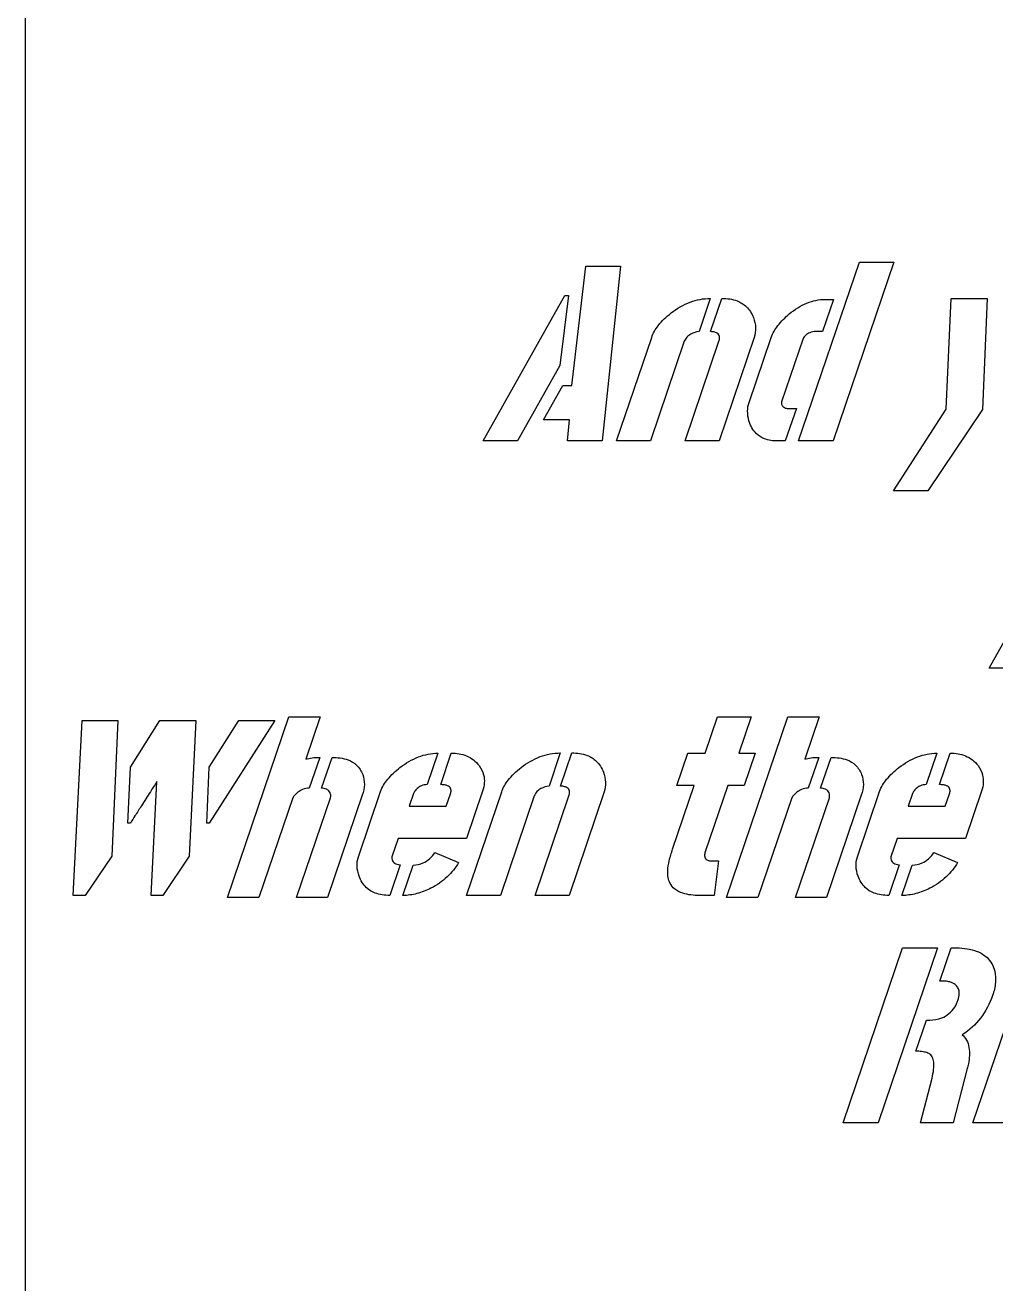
# Model space of a CAD drawing. Header units: inches. Extents: x 3.1 to 35.1, y -33.5 to 2.5.
# Drawn here: x 3.12 to 10.06, y -15.51 to -6.51 of the extents above; entities that cross this region are included whole.
import ezdxf

# ---------------------------------------------------------------- set-up
doc = ezdxf.new("R2010")
doc.units = ezdxf.units.IN
doc.header["$MEASUREMENT"] = 0

msp = doc.modelspace()

# ---------------------------------------------------------------- linework, layer by layer
for p, q in [((8.0146, -8.4621), (7.9345, -8.6996)), ((8.0159, -8.6996), (8.0973, -8.4621)), ((8.292, -9.2052), (8.4495, -8.7409)), ((8.6776, -8.7489), (8.5242, -9.2012)), ((5.2224, -11.7441), (5.1477, -11.9643)), ((5.2357, -11.9643), (5.3104, -11.7441)), ((6.0668, -11.7135), (5.9908, -11.9389)), ((6.0869, -11.9389), (6.1629, -11.7135)), ((6.942, -11.7121), (6.8619, -11.9496)), ((6.9433, -11.9496), (7.0247, -11.7121)), ((8.7896, -11.7441), (8.7149, -11.9643)), ((8.803, -11.9643), (8.8777, -11.7441)), ((9.6341, -11.7135), (9.558, -11.9389)), ((9.6541, -11.9389), (9.7301, -11.7135)), ((5.4985, -12.4552), (5.6573, -11.9869)), ((9.0658, -12.4552), (9.2245, -11.9869)), ((6.0455, -12.4232), (6.2149, -12.4952)), ((9.6127, -12.4232), (9.7822, -12.4952)), ((5.7974, -12.5112), (5.7227, -12.7313)), ((5.8174, -12.7313), (5.8908, -12.5139)), ((9.3646, -12.5112), (9.2899, -12.7313)), ((9.3846, -12.7313), (9.458, -12.5139))]:
    msp.add_line(p, q)
for points in [[(35.1164, 2.4917), (3.1164, 2.4917), (3.1164, -33.5083), (35.1164, -33.5083)], [(6.9593, -9.0838), (7.0234, -9.0838), (7.1247, -8.2313), (7.3729, -8.2313), (7.2421, -9.4813), (6.9927, -9.4813), (7.0087, -9.3293), (6.8219, -9.3293)], [(9.0805, -8.2033), (9.3273, -8.2033), (8.8924, -9.4813), (8.6456, -9.4813)], [(6.974, -8.4421), (7.0007, -8.4421), (6.938, -8.9424), (6.6365, -9.4813), (6.391, -9.4813)], [(9.9929, -8.4635), (9.9609, -9.2559), (9.5687, -9.8389), (9.3233, -9.8389), (9.7008, -9.2532), (9.7368, -8.4635)], [(10.5919, -10.0671), (10.6186, -10.0671), (10.5559, -10.5674), (10.2544, -11.1063), (10.009, -11.1063)], [(3.5228, -11.4813), (3.779, -11.4813), (3.7349, -12.4499), (3.5442, -12.7313), (3.4601, -12.7313)], [(4.4326, -11.8135), (4.6434, -11.4813), (4.9009, -11.4813), (4.4326, -12.2137), (4.414, -12.2137)], [(9.3873, -13.1063), (9.6394, -13.1063), (9.2152, -14.3563), (8.9631, -14.3563)], [(10.2197, -13.3932), (10.4585, -13.3932), (10.1317, -14.3563), (9.8916, -14.3563)]]:
    msp.add_lwpolyline(points, close=True)
for points in [[(8.8363, -8.4688), (8.895, -8.4688), (8.8163, -8.6996), (8.7576, -8.6996)], [(7.8278, -8.769), (7.5863, -9.4813), (7.3435, -9.4813), (7.5957, -8.7409)], [(8.3281, -8.7409), (8.0773, -9.4813), (7.8345, -9.4813), (8.0759, -8.769)], [(8.5749, -9.2492), (8.6295, -9.2492), (8.5508, -9.4813), (8.4961, -9.4813)], [(3.8683, -12.2137), (3.8497, -12.2137), (3.8683, -11.8135), (4.0791, -11.4813), (4.3366, -11.4813), (4.2899, -12.4499), (4.1005, -12.7313), (4.0164, -12.7313), (4.0578, -11.9176)], [(5.0303, -12.0323), (4.7875, -12.746), (4.5634, -12.746), (5.0023, -11.4533), (5.2251, -11.4533), (5.1223, -11.7575)], [(7.7451, -12.4005), (7.8998, -11.9443), (7.7744, -11.9443), (7.8531, -11.7135), (7.9785, -11.7135), (8.0666, -11.4533), (8.3054, -11.4533), (8.2173, -11.7135), (8.3347, -11.7135), (8.256, -11.9456), (8.1386, -11.9456), (7.9772, -12.4192)], [(8.5975, -12.0323), (8.3547, -12.746), (8.1306, -12.746), (8.5695, -11.4533), (8.7923, -11.4533), (8.6896, -11.7575)], [(5.5266, -12.0136), (5.2784, -12.746), (5.0556, -12.746), (5.2984, -12.0323)], [(6.387, -11.9856), (6.2723, -12.3231), (5.7827, -12.3231), (5.7387, -12.4552)], [(5.8921, -12.0029), (5.8614, -12.0923), (6.1269, -12.0923), (6.1576, -12.0043)], [(6.7552, -12.019), (6.5138, -12.7313), (6.271, -12.7313), (6.5231, -11.9909)], [(7.2555, -11.9909), (7.0047, -12.7313), (6.7619, -12.7313), (7.0033, -12.019)], [(9.0938, -12.0136), (8.8457, -12.746), (8.6229, -12.746), (8.8657, -12.0323)], [(9.9543, -11.9856), (9.8395, -12.3231), (9.3499, -12.3231), (9.3059, -12.4552)], [(9.4593, -12.0029), (9.4286, -12.0923), (9.6941, -12.0923), (9.7248, -12.0043)], [(8.0212, -12.4845), (8.0733, -12.4845), (8.0426, -12.7313), (7.9358, -12.7313)], [(9.6781, -13.3438), (9.6554, -13.3438), (9.7355, -13.1063), (9.7755, -13.1063)], [(9.5047, -13.8454), (9.4847, -13.8454), (9.5607, -13.6226), (9.5834, -13.6226)], [(9.8515, -13.9695), (9.7501, -14.3563), (9.518, -14.3563), (9.5994, -14.0388)]]:
    msp.add_lwpolyline(points)
for points, knots in [([(7.7344, -8.5662), (7.7762, -8.534), (7.8217, -8.5072), (7.9174, -8.4716), (7.9652, -8.4626), (8.0146, -8.4621)], [0, 0, 0, 0, 0.4017642, 0.4017642, 0.7778119, 0.7778119, 0.7778119, 0.7778119]), ([(8.0973, -8.4621), (8.1343, -8.4621), (8.1722, -8.4669), (8.2313, -8.4898), (8.2533, -8.5033), (8.2832, -8.532), (8.2927, -8.5437), (8.3097, -8.57), (8.3169, -8.5845), (8.3227, -8.5995)], [0, 0, 0, 0, 0.2823979, 0.2823979, 0.4822479, 0.4822479, 0.5978415, 0.5978415, 0.7206222, 0.7206222, 0.7206222, 0.7206222]), ([(8.5789, -8.5729), (8.6172, -8.5415), (8.6593, -8.5147), (8.7473, -8.4791), (8.791, -8.4697), (8.8363, -8.4688)], [0, 0, 0, 0, 0.3773323, 0.3773323, 0.7228681, 0.7228681, 0.7228681, 0.7228681]), ([(7.5957, -8.7409), (7.6057, -8.7105), (7.6219, -8.6825), (7.6677, -8.623), (7.7006, -8.5926), (7.7344, -8.5662)], [0, 0, 0, 0, 0.2441904, 0.2441904, 0.571882, 0.571882, 0.571882, 0.571882]), ([(8.3227, -8.5995), (8.3315, -8.6229), (8.3371, -8.6473), (8.3389, -8.6958), (8.3356, -8.7187), (8.3281, -8.7409)], [0, 0, 0, 0, 0.1903067, 0.1903067, 0.3696106, 0.3696106, 0.3696106, 0.3696106]), ([(8.4495, -8.7409), (8.4605, -8.7106), (8.4775, -8.6825), (8.5208, -8.6262), (8.5493, -8.598), (8.5789, -8.5729)], [0, 0, 0, 0, 0.2461262, 0.2461262, 0.5419282, 0.5419282, 0.5419282, 0.5419282]), ([(7.9345, -8.6996), (7.9142, -8.702), (7.8939, -8.7072), (7.8654, -8.7229), (7.856, -8.7301), (7.8395, -8.7479), (7.8329, -8.7579), (7.8278, -8.769)], [0, 0, 0, 0, 0.1560635, 0.1560635, 0.2476513, 0.2476513, 0.3401971, 0.3401971, 0.3401971, 0.3401971]), ([(8.0332, -8.7009), (8.0305, -8.7005), (8.0277, -8.7001), (8.0219, -8.6997), (8.0189, -8.6996), (8.0159, -8.6996)], [0, 0, 0, 0, 0.02131891, 0.02131891, 0.04418836, 0.04418836, 0.04418836, 0.04418836]), ([(8.0759, -8.769), (8.0787, -8.7608), (8.0808, -8.7517), (8.0807, -8.7377), (8.0799, -8.7325), (8.0761, -8.7234), (8.0736, -8.7197), (8.0667, -8.7129), (8.0624, -8.7101), (8.0502, -8.7043), (8.0415, -8.7022), (8.0332, -8.7009)], [0, 0, 0, 0, 0.0660233, 0.0660233, 0.1066, 0.1066, 0.1410144, 0.1410144, 0.1800168, 0.1800168, 0.2438574, 0.2438574, 0.2438574, 0.2438574]), ([(8.7576, -8.6996), (8.7431, -8.701), (8.729, -8.7048), (8.7082, -8.7158), (8.7011, -8.721), (8.688, -8.7337), (8.6824, -8.741), (8.6776, -8.7489)], [0, 0, 0, 0, 0.1114576, 0.1114576, 0.1792602, 0.1792602, 0.2499428, 0.2499428, 0.2499428, 0.2499428]), ([(8.2907, -9.3373), (8.2845, -9.3148), (8.2808, -9.2916), (8.2812, -9.2466), (8.2848, -9.2256), (8.292, -9.2052)], [0, 0, 0, 0, 0.177942, 0.177942, 0.3426327, 0.3426327, 0.3426327, 0.3426327]), ([(8.5242, -9.2012), (8.5229, -9.205), (8.5223, -9.209), (8.5228, -9.2167), (8.5238, -9.2202), (8.5267, -9.2263), (8.5284, -9.2288), (8.5324, -9.2338), (8.5349, -9.2363), (8.5375, -9.2385)], [0, 0, 0, 0, 0.0308255, 0.0308255, 0.0590168, 0.0590168, 0.082026, 0.082026, 0.1081704, 0.1081704, 0.1081704, 0.1081704]), ([(8.5375, -9.2385), (8.5417, -9.2419), (8.5464, -9.2442), (8.5589, -9.2484), (8.567, -9.2492), (8.5749, -9.2492)], [0, 0, 0, 0, 0.0405309, 0.0405309, 0.1003683, 0.1003683, 0.1003683, 0.1003683]), ([(8.4961, -9.4813), (8.4639, -9.4813), (8.4311, -9.4771), (8.3794, -9.4569), (8.36, -9.4448), (8.331, -9.4168), (8.3208, -9.4034), (8.303, -9.3725), (8.296, -9.3551), (8.2907, -9.3373)], [0, 0, 0, 0, 0.2456391, 0.2456391, 0.4226969, 0.4226969, 0.5523402, 0.5523402, 0.6940037, 0.6940037, 0.6940037, 0.6940037]), ([(5.1223, -11.7575), (5.1369, -11.7526), (5.1522, -11.7495), (5.1855, -11.7451), (5.2042, -11.7441), (5.2224, -11.7441)], [0, 0, 0, 0, 0.1165146, 0.1165146, 0.2556276, 0.2556276, 0.2556276, 0.2556276]), ([(5.3104, -11.7441), (5.3489, -11.7441), (5.389, -11.7487), (5.4477, -11.7713), (5.4684, -11.7836), (5.4955, -11.8095), (5.5038, -11.8195), (5.5183, -11.8419), (5.5244, -11.8541), (5.5292, -11.8669)], [0, 0, 0, 0, 0.2927828, 0.2927828, 0.4782269, 0.4782269, 0.5776986, 0.5776986, 0.6814826, 0.6814826, 0.6814826, 0.6814826]), ([(5.796, -11.8162), (5.8368, -11.785), (5.8811, -11.7587), (5.9735, -11.7236), (6.0194, -11.7144), (6.0668, -11.7135)], [0, 0, 0, 0, 0.3909347, 0.3909347, 0.7525892, 0.7525892, 0.7525892, 0.7525892]), ([(6.1629, -11.7135), (6.2001, -11.7135), (6.2373, -11.7189), (6.2894, -11.7404), (6.3059, -11.7499), (6.3364, -11.7736), (6.3499, -11.7874), (6.3617, -11.8028)], [0, 0, 0, 0, 0.2832723, 0.2832723, 0.4295154, 0.4295154, 0.577475, 0.577475, 0.577475, 0.577475]), ([(6.6618, -11.8162), (6.7036, -11.784), (6.7491, -11.7572), (6.8448, -11.7216), (6.8926, -11.7126), (6.942, -11.7121)], [0, 0, 0, 0, 0.4017642, 0.4017642, 0.7778119, 0.7778119, 0.7778119, 0.7778119]), ([(7.0247, -11.7121), (7.0618, -11.7121), (7.0996, -11.7169), (7.1587, -11.7398), (7.1807, -11.7533), (7.2106, -11.782), (7.2201, -11.7937), (7.2371, -11.82), (7.2443, -11.8345), (7.2501, -11.8495)], [0, 0, 0, 0, 0.2823979, 0.2823979, 0.4822479, 0.4822479, 0.5978415, 0.5978415, 0.7206222, 0.7206222, 0.7206222, 0.7206222]), ([(8.6896, -11.7575), (8.7041, -11.7526), (8.7195, -11.7495), (8.7527, -11.7451), (8.7714, -11.7441), (8.7896, -11.7441)], [0, 0, 0, 0, 0.1165146, 0.1165146, 0.2556276, 0.2556276, 0.2556276, 0.2556276]), ([(8.8777, -11.7441), (8.9161, -11.7441), (8.9563, -11.7487), (9.0149, -11.7713), (9.0356, -11.7836), (9.0627, -11.8095), (9.071, -11.8195), (9.0856, -11.8419), (9.0916, -11.8541), (9.0965, -11.8669)], [0, 0, 0, 0, 0.2927828, 0.2927828, 0.4782269, 0.4782269, 0.5776986, 0.5776986, 0.6814826, 0.6814826, 0.6814826, 0.6814826]), ([(9.3633, -11.8162), (9.404, -11.785), (9.4484, -11.7587), (9.5407, -11.7236), (9.5866, -11.7144), (9.6341, -11.7135)], [0, 0, 0, 0, 0.3909347, 0.3909347, 0.7525892, 0.7525892, 0.7525892, 0.7525892]), ([(9.7301, -11.7135), (9.7673, -11.7135), (9.8045, -11.7189), (9.8566, -11.7404), (9.8731, -11.7499), (9.9037, -11.7736), (9.9171, -11.7874), (9.9289, -11.8028)], [0, 0, 0, 0, 0.2832723, 0.2832723, 0.4295154, 0.4295154, 0.577475, 0.577475, 0.577475, 0.577475]), ([(5.5292, -11.8669), (5.5378, -11.8894), (5.5417, -11.9128), (5.5408, -11.9631), (5.5352, -11.9889), (5.5266, -12.0136)], [0, 0, 0, 0, 0.1837753, 0.1837753, 0.3833824, 0.3833824, 0.3833824, 0.3833824]), ([(5.6573, -11.9869), (5.6689, -11.9556), (5.6869, -11.9268), (5.7335, -11.8695), (5.7643, -11.8412), (5.796, -11.8162)], [0, 0, 0, 0, 0.2547163, 0.2547163, 0.5628556, 0.5628556, 0.5628556, 0.5628556]), ([(6.3617, -11.8028), (6.3766, -11.8229), (6.3876, -11.8448), (6.3983, -11.8874), (6.3999, -11.9061), (6.3976, -11.9456), (6.3933, -11.966), (6.387, -11.9856)], [0, 0, 0, 0, 0.1902216, 0.1902216, 0.3344606, 0.3344606, 0.4917357, 0.4917357, 0.4917357, 0.4917357]), ([(6.5231, -11.9909), (6.5331, -11.9605), (6.5494, -11.9325), (6.5951, -11.873), (6.628, -11.8426), (6.6618, -11.8162)], [0, 0, 0, 0, 0.2441904, 0.2441904, 0.571882, 0.571882, 0.571882, 0.571882]), ([(7.2501, -11.8495), (7.2589, -11.8729), (7.2645, -11.8973), (7.2664, -11.9458), (7.2631, -11.9687), (7.2555, -11.9909)], [0, 0, 0, 0, 0.1903067, 0.1903067, 0.3696106, 0.3696106, 0.3696106, 0.3696106]), ([(9.0965, -11.8669), (9.105, -11.8894), (9.1089, -11.9128), (9.108, -11.9631), (9.1024, -11.9889), (9.0938, -12.0136)], [0, 0, 0, 0, 0.1837753, 0.1837753, 0.3833824, 0.3833824, 0.3833824, 0.3833824]), ([(9.2245, -11.9869), (9.2361, -11.9556), (9.2542, -11.9268), (9.3007, -11.8695), (9.3315, -11.8412), (9.3633, -11.8162)], [0, 0, 0, 0, 0.2547163, 0.2547163, 0.5628556, 0.5628556, 0.5628556, 0.5628556]), ([(9.9289, -11.8028), (9.9438, -11.8229), (9.9549, -11.8448), (9.9656, -11.8874), (9.9671, -11.9061), (9.9648, -11.9456), (9.9606, -11.966), (9.9543, -11.9856)], [0, 0, 0, 0, 0.1902216, 0.1902216, 0.3344606, 0.3344606, 0.4917357, 0.4917357, 0.4917357, 0.4917357]), ([(4.0578, -11.9176), (4.043, -11.9403), (4.0259, -11.9669), (3.9904, -12.0225), (3.9679, -12.0581), (3.9471, -12.091)], [0, 0, 0, 0, 0.2069537, 0.2069537, 0.5061908, 0.5061908, 0.5061908, 0.5061908]), ([(5.1477, -11.9643), (5.1306, -11.9643), (5.1142, -11.9675), (5.0869, -11.9788), (5.0763, -11.9853), (5.0556, -12.0013), (5.0458, -12.0111), (5.037, -12.0216)], [0, 0, 0, 0, 0.1301316, 0.1301316, 0.225091, 0.225091, 0.3297407, 0.3297407, 0.3297407, 0.3297407]), ([(5.2864, -11.9829), (5.2817, -11.9778), (5.2761, -11.9738), (5.2647, -11.9685), (5.2595, -11.9669), (5.2481, -11.9647), (5.2419, -11.9643), (5.2357, -11.9643)], [0, 0, 0, 0, 0.0533999, 0.0533999, 0.0950708, 0.0950708, 0.1419359, 0.1419359, 0.1419359, 0.1419359]), ([(5.9908, -11.9389), (5.9767, -11.9389), (5.963, -11.9413), (5.9411, -11.9504), (5.933, -11.9553), (5.9175, -11.9675), (5.9104, -11.9749), (5.9041, -11.9829)], [0, 0, 0, 0, 0.1076722, 0.1076722, 0.1801889, 0.1801889, 0.2580855, 0.2580855, 0.2580855, 0.2580855]), ([(6.1576, -12.0043), (6.1599, -11.9966), (6.1615, -11.9883), (6.1609, -11.9753), (6.1598, -11.9704), (6.1558, -11.9618), (6.1532, -11.9583), (6.146, -11.9517), (6.1414, -11.9489), (6.1298, -11.9439), (6.1223, -11.9421), (6.1059, -11.9394), (6.0962, -11.9389), (6.0869, -11.9389)], [0, 0, 0, 0, 0.0608787, 0.0608787, 0.0994011, 0.0994011, 0.1331243, 0.1331243, 0.173307, 0.173307, 0.2293628, 0.2293628, 0.3002935, 0.3002935, 0.3002935, 0.3002935]), ([(6.8619, -11.9496), (6.8416, -11.952), (6.8213, -11.9572), (6.7929, -11.9729), (6.7834, -11.9801), (6.7669, -11.9979), (6.7604, -12.0079), (6.7552, -12.019)], [0, 0, 0, 0, 0.1560635, 0.1560635, 0.2476513, 0.2476513, 0.3401971, 0.3401971, 0.3401971, 0.3401971]), ([(6.9607, -11.9509), (6.9579, -11.9505), (6.9551, -11.9501), (6.9493, -11.9497), (6.9463, -11.9496), (6.9433, -11.9496)], [0, 0, 0, 0, 0.02131891, 0.02131891, 0.04418836, 0.04418836, 0.04418836, 0.04418836]), ([(7.0033, -12.019), (7.0061, -12.0108), (7.0083, -12.0017), (7.0081, -11.9877), (7.0073, -11.9825), (7.0035, -11.9734), (7.001, -11.9697), (6.9942, -11.9629), (6.9898, -11.9601), (6.9776, -11.9543), (6.9689, -11.9522), (6.9607, -11.9509)], [0, 0, 0, 0, 0.0660233, 0.0660233, 0.1066, 0.1066, 0.1410144, 0.1410144, 0.1800168, 0.1800168, 0.2438574, 0.2438574, 0.2438574, 0.2438574]), ([(8.7149, -11.9643), (8.6979, -11.9643), (8.6814, -11.9675), (8.6542, -11.9788), (8.6435, -11.9853), (8.6228, -12.0013), (8.613, -12.0111), (8.6042, -12.0216)], [0, 0, 0, 0, 0.1301316, 0.1301316, 0.225091, 0.225091, 0.3297407, 0.3297407, 0.3297407, 0.3297407]), ([(8.8537, -11.9829), (8.8489, -11.9778), (8.8433, -11.9738), (8.832, -11.9685), (8.8267, -11.9669), (8.8153, -11.9647), (8.8091, -11.9643), (8.803, -11.9643)], [0, 0, 0, 0, 0.0533999, 0.0533999, 0.0950708, 0.0950708, 0.1419359, 0.1419359, 0.1419359, 0.1419359]), ([(9.558, -11.9389), (9.5439, -11.9389), (9.5302, -11.9413), (9.5084, -11.9504), (9.5003, -11.9553), (9.4848, -11.9675), (9.4777, -11.9749), (9.4713, -11.9829)], [0, 0, 0, 0, 0.1076722, 0.1076722, 0.1801889, 0.1801889, 0.2580855, 0.2580855, 0.2580855, 0.2580855]), ([(9.7248, -12.0043), (9.7271, -11.9966), (9.7288, -11.9883), (9.7281, -11.9753), (9.7271, -11.9704), (9.723, -11.9618), (9.7204, -11.9583), (9.7133, -11.9517), (9.7087, -11.9489), (9.6971, -11.9439), (9.6896, -11.9421), (9.6731, -11.9394), (9.6634, -11.9389), (9.6541, -11.9389)], [0, 0, 0, 0, 0.0608787, 0.0608787, 0.0994011, 0.0994011, 0.1331243, 0.1331243, 0.173307, 0.173307, 0.2293628, 0.2293628, 0.3002935, 0.3002935, 0.3002935, 0.3002935]), ([(5.037, -12.0216), (5.0355, -12.0235), (5.0339, -12.0256), (5.0317, -12.0292), (5.0308, -12.0308), (5.0303, -12.0323)], [0, 0, 0, 0, 0.01826507, 0.01826507, 0.03200885, 0.03200885, 0.03200885, 0.03200885]), ([(5.2984, -12.0323), (5.3003, -12.0263), (5.3011, -12.0202), (5.3001, -12.0085), (5.2986, -12.0033), (5.2938, -11.9928), (5.2903, -11.9876), (5.2864, -11.9829)], [0, 0, 0, 0, 0.0477213, 0.0477213, 0.0894301, 0.0894301, 0.1359555, 0.1359555, 0.1359555, 0.1359555]), ([(5.9041, -11.9829), (5.9013, -11.9861), (5.8986, -11.9896), (5.8946, -11.9963), (5.8931, -11.9996), (5.8921, -12.0029)], [0, 0, 0, 0, 0.03242563, 0.03242563, 0.0592663, 0.0592663, 0.0592663, 0.0592663]), ([(8.6042, -12.0216), (8.6027, -12.0235), (8.6011, -12.0256), (8.5989, -12.0292), (8.598, -12.0308), (8.5975, -12.0323)], [0, 0, 0, 0, 0.01826507, 0.01826507, 0.03200885, 0.03200885, 0.03200885, 0.03200885]), ([(8.8657, -12.0323), (8.8676, -12.0263), (8.8683, -12.0202), (8.8673, -12.0085), (8.8658, -12.0033), (8.861, -11.9928), (8.8576, -11.9876), (8.8537, -11.9829)], [0, 0, 0, 0, 0.0477213, 0.0477213, 0.0894301, 0.0894301, 0.1359555, 0.1359555, 0.1359555, 0.1359555]), ([(9.4713, -11.9829), (9.4685, -11.9861), (9.4659, -11.9896), (9.4618, -11.9963), (9.4603, -11.9996), (9.4593, -12.0029)], [0, 0, 0, 0, 0.03242563, 0.03242563, 0.0592663, 0.0592663, 0.0592663, 0.0592663]), ([(3.9471, -12.091), (3.9322, -12.1142), (3.9162, -12.1392), (3.8909, -12.1786), (3.8789, -12.1974), (3.8683, -12.2137)], [0, 0, 0, 0, 0.2096967, 0.2096967, 0.3566018, 0.3566018, 0.3566018, 0.3566018]), ([(7.7104, -12.5552), (7.7119, -12.5314), (7.7158, -12.5071), (7.7273, -12.4559), (7.7358, -12.4276), (7.7451, -12.4005)], [0, 0, 0, 0, 0.1818206, 0.1818206, 0.4005944, 0.4005944, 0.4005944, 0.4005944]), ([(7.9772, -12.4192), (7.9748, -12.428), (7.973, -12.4379), (7.9737, -12.4525), (7.9747, -12.4579), (7.9787, -12.4667), (7.9811, -12.47), (7.9873, -12.4759), (7.9911, -12.4781), (8.0028, -12.483), (8.0119, -12.4843), (8.0212, -12.4845)], [0, 0, 0, 0, 0.0700841, 0.0700841, 0.1113124, 0.1113124, 0.1432088, 0.1432088, 0.1763216, 0.1763216, 0.2400763, 0.2400763, 0.2400763, 0.2400763]), ([(5.5039, -12.5939), (5.4955, -12.5709), (5.4901, -12.547), (5.4883, -12.4995), (5.4914, -12.4771), (5.4985, -12.4552)], [0, 0, 0, 0, 0.1864938, 0.1864938, 0.3619601, 0.3619601, 0.3619601, 0.3619601]), ([(5.7387, -12.4552), (5.7379, -12.4623), (5.7381, -12.4697), (5.7414, -12.4816), (5.7437, -12.4863), (5.7501, -12.4945), (5.754, -12.4978), (5.7637, -12.5036), (5.7695, -12.5059), (5.7825, -12.5095), (5.79, -12.5106), (5.7974, -12.5112)], [0, 0, 0, 0, 0.0546635, 0.0546635, 0.0945088, 0.0945088, 0.1339953, 0.1339953, 0.1804319, 0.1804319, 0.2366498, 0.2366498, 0.2366498, 0.2366498]), ([(5.8908, -12.5139), (5.9154, -12.5132), (5.9392, -12.5084), (5.9784, -12.4909), (5.9936, -12.4808), (6.022, -12.4553), (6.0347, -12.4398), (6.0455, -12.4232)], [0, 0, 0, 0, 0.1875295, 0.1875295, 0.3274403, 0.3274403, 0.4788506, 0.4788506, 0.4788506, 0.4788506]), ([(6.2149, -12.4952), (6.1929, -12.5339), (6.1654, -12.5683), (6.0984, -12.6308), (6.0593, -12.6574), (6.0175, -12.6793)], [0, 0, 0, 0, 0.3390638, 0.3390638, 0.6988259, 0.6988259, 0.6988259, 0.6988259]), ([(9.0711, -12.5939), (9.0628, -12.5709), (9.0574, -12.547), (9.0556, -12.4995), (9.0586, -12.4771), (9.0658, -12.4552)], [0, 0, 0, 0, 0.1864938, 0.1864938, 0.3619601, 0.3619601, 0.3619601, 0.3619601]), ([(9.3059, -12.4552), (9.3052, -12.4623), (9.3053, -12.4697), (9.3086, -12.4816), (9.3109, -12.4863), (9.3173, -12.4945), (9.3213, -12.4978), (9.3309, -12.5036), (9.3367, -12.5059), (9.3497, -12.5095), (9.3573, -12.5106), (9.3646, -12.5112)], [0, 0, 0, 0, 0.0546635, 0.0546635, 0.0945088, 0.0945088, 0.1339953, 0.1339953, 0.1804319, 0.1804319, 0.2366498, 0.2366498, 0.2366498, 0.2366498]), ([(9.458, -12.5139), (9.4826, -12.5132), (9.5064, -12.5084), (9.5457, -12.4909), (9.5608, -12.4808), (9.5893, -12.4553), (9.6019, -12.4398), (9.6127, -12.4232)], [0, 0, 0, 0, 0.1875295, 0.1875295, 0.3274403, 0.3274403, 0.4788506, 0.4788506, 0.4788506, 0.4788506]), ([(9.7822, -12.4952), (9.7601, -12.5339), (9.7327, -12.5683), (9.6656, -12.6308), (9.6265, -12.6574), (9.5847, -12.6793)], [0, 0, 0, 0, 0.3390638, 0.3390638, 0.6988259, 0.6988259, 0.6988259, 0.6988259]), ([(5.7227, -12.7313), (5.6871, -12.7313), (5.6508, -12.7267), (5.594, -12.7046), (5.5727, -12.6916), (5.5434, -12.6633), (5.5337, -12.6513), (5.5167, -12.6243), (5.5096, -12.6094), (5.5039, -12.5939)], [0, 0, 0, 0, 0.2710846, 0.2710846, 0.4640273, 0.4640273, 0.5815354, 0.5815354, 0.7070764, 0.7070764, 0.7070764, 0.7070764]), ([(7.9358, -12.7313), (7.8971, -12.7313), (7.8549, -12.7277), (7.7967, -12.7087), (7.7763, -12.6988), (7.7459, -12.6733), (7.7351, -12.6601), (7.7205, -12.6319), (7.7161, -12.6181), (7.7104, -12.5879), (7.7097, -12.5715), (7.7104, -12.5552)], [0, 0, 0, 0, 0.2956039, 0.2956039, 0.4654521, 0.4654521, 0.5971207, 0.5971207, 0.707052, 0.707052, 0.8304993, 0.8304993, 0.8304993, 0.8304993]), ([(9.2899, -12.7313), (9.2543, -12.7313), (9.218, -12.7267), (9.1612, -12.7046), (9.14, -12.6916), (9.1106, -12.6633), (9.101, -12.6513), (9.0839, -12.6243), (9.0768, -12.6094), (9.0711, -12.5939)], [0, 0, 0, 0, 0.2710846, 0.2710846, 0.4640273, 0.4640273, 0.5815354, 0.5815354, 0.7070764, 0.7070764, 0.7070764, 0.7070764]), ([(6.0175, -12.6793), (5.9851, -12.6957), (5.9512, -12.7092), (5.8838, -12.7267), (5.8508, -12.7313), (5.8174, -12.7313)], [0, 0, 0, 0, 0.2765005, 0.2765005, 0.5311561, 0.5311561, 0.5311561, 0.5311561]), ([(9.5847, -12.6793), (9.5524, -12.6957), (9.5185, -12.7092), (9.451, -12.7267), (9.418, -12.7313), (9.3846, -12.7313)], [0, 0, 0, 0, 0.2765005, 0.2765005, 0.5311561, 0.5311561, 0.5311561, 0.5311561]), ([(9.7755, -13.1063), (9.8242, -13.1072), (9.8761, -13.1134), (9.9481, -13.1417), (9.9726, -13.1561), (10.0066, -13.1886), (10.0177, -13.2031), (10.0362, -13.2361), (10.043, -13.2543), (10.0476, -13.2731)], [0, 0, 0, 0, 0.3713265, 0.3713265, 0.5881384, 0.5881384, 0.728677, 0.728677, 0.8760494, 0.8760494, 0.8760494, 0.8760494]), ([(10.0476, -13.2731), (10.0542, -13.2998), (10.0556, -13.3271), (10.0507, -13.3857), (10.0431, -13.4168), (10.033, -13.4465)], [0, 0, 0, 0, 0.209237, 0.209237, 0.4484253, 0.4484253, 0.4484253, 0.4484253]), ([(9.7395, -13.3545), (9.7305, -13.3507), (9.721, -13.3481), (9.7005, -13.3446), (9.6892, -13.3438), (9.6781, -13.3438)], [0, 0, 0, 0, 0.0741249, 0.0741249, 0.1588813, 0.1588813, 0.1588813, 0.1588813]), ([(9.7848, -13.4812), (9.7904, -13.465), (9.7945, -13.4473), (9.794, -13.4192), (9.7921, -13.4086), (9.7841, -13.3899), (9.7788, -13.3822), (9.7628, -13.3664), (9.7514, -13.3596), (9.7395, -13.3545)], [0, 0, 0, 0, 0.1307364, 0.1307364, 0.2133338, 0.2133338, 0.2855259, 0.2855259, 0.3843689, 0.3843689, 0.3843689, 0.3843689]), ([(9.7622, -13.5306), (9.767, -13.5227), (9.7713, -13.5146), (9.7789, -13.4981), (9.7821, -13.4897), (9.7848, -13.4812)], [0, 0, 0, 0, 0.0702055, 0.0702055, 0.1384462, 0.1384462, 0.1384462, 0.1384462]), ([(10.033, -13.4465), (10.0125, -13.5048), (9.9844, -13.5594), (9.9099, -13.6558), (9.866, -13.6955), (9.8155, -13.728)], [0, 0, 0, 0, 0.470723, 0.470723, 0.9281593, 0.9281593, 0.9281593, 0.9281593]), ([(9.5834, -13.6226), (9.6133, -13.6226), (9.6427, -13.6179), (9.6886, -13.5991), (9.7054, -13.589), (9.7366, -13.5631), (9.7503, -13.5476), (9.7622, -13.5306)], [0, 0, 0, 0, 0.2278316, 0.2278316, 0.3782728, 0.3782728, 0.5364298, 0.5364298, 0.5364298, 0.5364298]), ([(9.8155, -13.728), (9.8283, -13.7383), (9.8385, -13.7508), (9.8553, -13.7817), (9.8607, -13.7998), (9.8696, -13.8544), (9.8667, -13.8948), (9.8595, -13.9348)], [0, 0, 0, 0, 0.1249803, 0.1249803, 0.2681646, 0.2681646, 0.5464171, 0.5464171, 0.5464171, 0.5464171]), ([(9.5781, -13.8614), (9.5679, -13.8565), (9.5567, -13.8531), (9.5323, -13.8478), (9.5183, -13.8462), (9.5047, -13.8454)], [0, 0, 0, 0, 0.0861259, 0.0861259, 0.1904098, 0.1904098, 0.1904098, 0.1904098]), ([(9.5994, -14.0388), (9.6102, -13.9945), (9.6152, -13.9546), (9.6098, -13.9102), (9.6066, -13.897), (9.5977, -13.8805), (9.5945, -13.8759), (9.5869, -13.8677), (9.5827, -13.8643), (9.5781, -13.8614)], [0, 0, 0, 0, 0.3477869, 0.3477869, 0.4905449, 0.4905449, 0.552368, 0.552368, 0.6123403, 0.6123403, 0.6123403, 0.6123403]), ([(9.8595, -13.9348), (9.8583, -13.9408), (9.8569, -13.9468), (9.8543, -13.9583), (9.8529, -13.9639), (9.8515, -13.9695)], [0, 0, 0, 0, 0.04678774, 0.04678774, 0.09026779, 0.09026779, 0.09026779, 0.09026779])]:
    msp.add_open_spline(points, degree=3, knots=knots)

doc.saveas('drawing.dxf')
